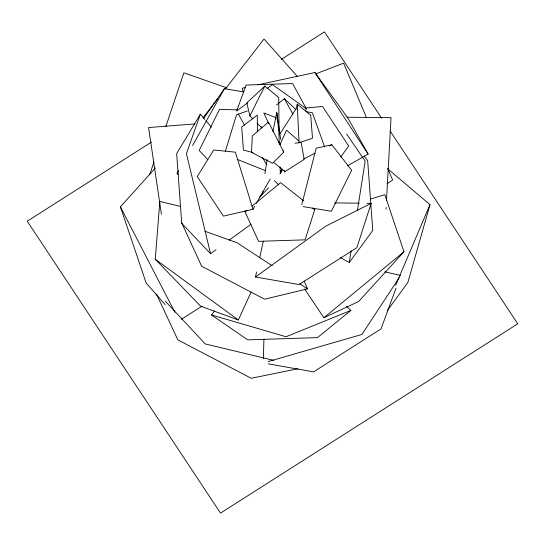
<?xml version="1.0" encoding="UTF-8"?>
<svg xmlns="http://www.w3.org/2000/svg" width="545" height="545" viewBox="0 0 545 545"><rect width="100%" height="100%" fill="white"/><g stroke="black" fill="none" stroke-linecap="round" stroke-linejoin="round"><path stroke-width="0.82" d="M263.392 358.719L263.916 339.16M386.03 209.144L386.126 207.447M386.494 200.676L391.038 117.666L346.858 117.223M251.013 292.215L238.349 319.99L200.594 306.154L155.27 259.277L159.828 201.398L180.402 206.419M262.581 193.993L262.874 191.465M264.931 173.732L267.166 159.549M275.756 119.301L276.008 117.645L263.841 112.979L268.665 123.592M340.4 257.56L349.25 262.526L351.089 250.795M357.411 210.588L365.17 161.163L346.668 134.097M294.934 143.185L299.076 142.783L312.476 138.232L310.739 115.159L297.25 104.184L296.473 108.176L279.462 134.608M272.902 131.529L276.785 112.577L280.655 139.479M366.901 203.292L371.145 203.34L356.852 247.709L299.021 284.545L255.482 277.01L256.572 272.016M259.658 257.88L263.29 241.251M301.78 204.688L316.161 148.172L331.816 144.779L351.661 170.231L331.36 211.262L303.027 206.596M387.999 169.039L429.998 204.634L407.892 282.392L387.236 310.793M225.351 151.387L236.496 114.859L247.301 110.969M312.776 208.088L314.744 209.641L305.077 239.841L258.603 241.34L245.032 211.896L246.217 210.69M149.637 174.829L153.949 161.981M165.809 126.638L183.869 72.826L227.02 87.895M204.784 119.382L200.397 114.177L186.417 153.649L210.568 253.718L216.058 249.712M395.977 288.23L381.03 328.901L313.566 371.874L268.303 363.862M280.021 173.984L281.922 169.27M305.697 110.335L306.338 108.762L292.631 83.535L246.156 85.04L236.625 111.017L247.43 103.032M395.67 285.246L429.998 204.634M279.953 144.629L286.541 130.228L298.653 140.753M282.555 169.27L280.341 173.746L280.096 166.974M252.853 118.912L249.855 115.908L264.87 86.015L278.733 97.575L279.06 130.248M178.549 170.578L176.9 173.528L178.413 174.277M192.596 145.501L224.417 88.706L243.526 91.839M252.996 209.273L235.365 152.171L213.735 149.977L197.242 176.6L223.409 216.133L252.996 209.273L254.678 206.317M256.361 203.353L270.238 178.951M200.397 114.177L176.655 153.608L181.737 223.375L210.568 253.718M399.26 277.596L361.914 334.46L268.167 361.56M203.564 118.524L224.417 88.706M340.775 156.892L348.705 146.026L322.531 106.493L305.704 108.005M349.25 262.526L372.76 230.494L367.671 160.727L364.101 156.006M203.04 117.788L217.632 98.931M225.453 88.835L264.018 39.008L297.277 76.368M346.572 306.331L350.878 310.439L317.469 337.621L247.757 339.869L211.453 314.942L214.607 310.95M165.21 304.716L146.183 283.073L120.418 206.862L155.305 168.03M370.232 199.15L384.797 194.647L403.988 251.756L358.556 301.562L323.894 317.742L304.546 288.973M259.229 197.453L268.692 187.827M283.781 152.137L272.5 163.248L251.511 152.396L252.301 135.855L268.528 122.06L283.781 152.137L283.093 150.638M264.87 86.015L246.837 102.869L249.855 115.908M245.032 211.896L246.974 210.295M252.151 206.044L280.627 182.65L303.592 200.819M323.894 317.742L403.988 251.756M276.553 104.974L284.361 98.693L296.064 109.722M267.016 88.569L272.418 84.577L306.338 108.762M229.091 240.202L251.041 224.186M255.482 277.01L325.569 226.27L371.145 203.34M386.991 183.828L392.632 180.068L387.699 168.303M151.456 142.095L27.25 221.209L220.521 513.111L517.75 323.791L390.152 131.079M281.404 59.33L324.479 31.889L381.711 118.326M181.356 319.268L202.161 306.106M347.431 165.905L368.107 154.078L347.969 118.204L314.921 72.505L257.962 84.816M280.219 170.783L282.494 169.638M303.742 158.929L315.119 153.193M329.541 145.924L331.816 144.779M350.878 310.439L286.043 336.762L211.453 314.942M315.943 73.82L343.629 63.166L366.322 117.304M304.171 281.077L307.578 288.87L264.57 299.205L201.657 266.267L181.751 223M245.584 87.493L242.28 88.208L243.118 91.505M297.883 368.733L251.218 378.278L177.82 339.855L156.388 293.891M194.838 123.926L148.587 127.55L161.409 214.226M334.637 202.91L359.257 203.196M237.061 109.838L219.478 109.422L199.177 150.454L207.74 159.549M305.956 111.582L312.387 112.808L324.65 146.973M384.927 271.866L400.664 275.463M273.917 360.395L205.206 343.909L165.251 301.085M252.941 152.532L243.417 150.127L241.68 127.053L257.281 115.09L257.465 131.897M204.92 231.271L236.884 242.675L272.228 265.776M237.198 159.372L265.361 170.639M313.321 208.721L314.744 209.641M299.805 283.788L307.578 288.87M155.27 259.277L238.349 319.99M273.583 162.335L284.94 171.6L304.192 159.385L301.201 142.974L299.927 141.864M274.482 180.783L278.761 184.844M257.042 123.115L261.838 127.918M205.874 120.677L211.358 127.176M260.864 126.467L261.913 127.802M314.921 72.505L368.107 154.078M238.267 113.966L244.439 125.043M262.54 157.525L266.246 164.168M284.361 98.693L292.91 114.225M120.418 206.862L174.925 312.34M278.924 141.659L280.314 144.65M276.785 112.577L278.802 131.44L279.238 143.287M284.674 170.578L284.762 172.254M297.25 104.184L299.076 142.783"/></g></svg>
